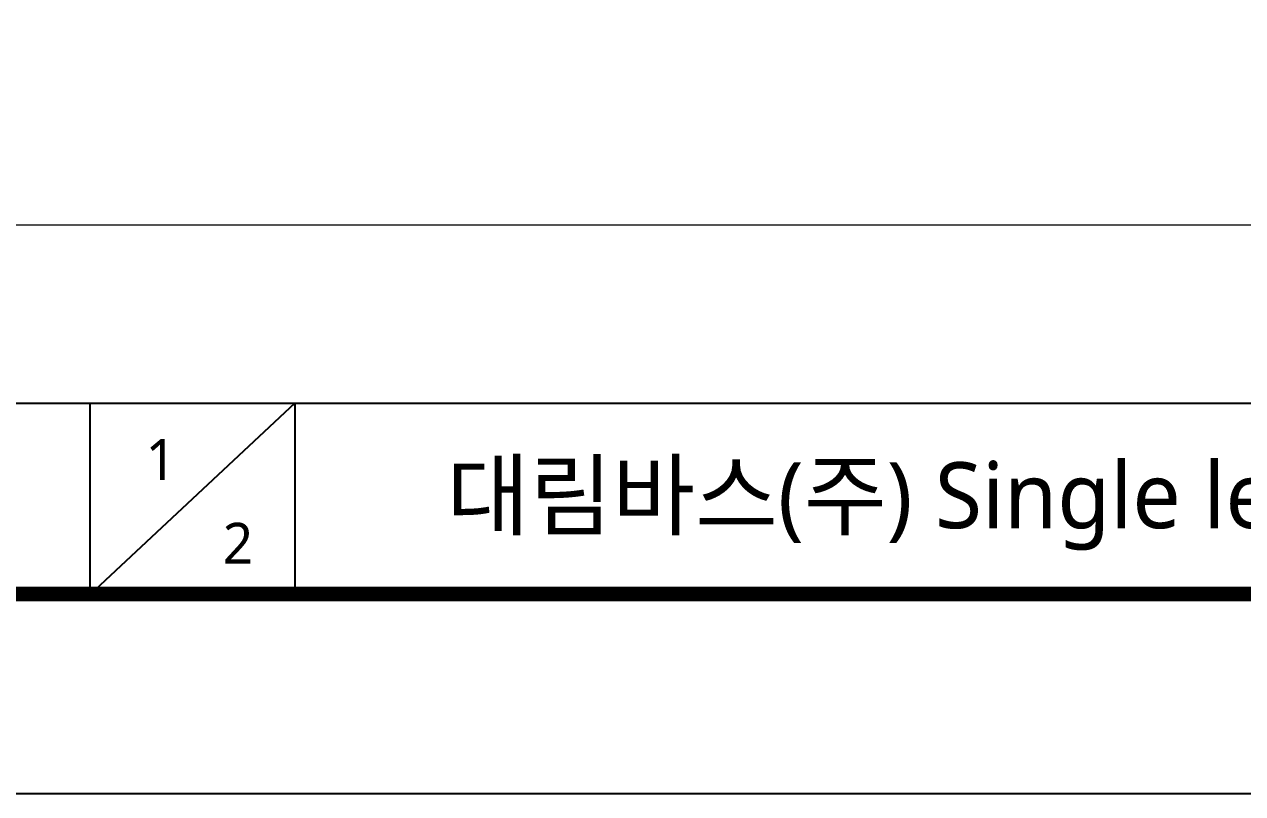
# Model space of a CAD drawing. Extents: x 1777 to 3131, y 3495 to 4487.
# Drawn here: x 1951.7 to 2211.1, y 3494.8 to 3658.6 of the extents above; entities that cross this region are included whole.
import ezdxf

# ---------------------------------------------------------------- set-up
doc = ezdxf.new("R2010")
doc.units = 0
doc.header["$LTSCALE"] = 30
doc.header["$MEASUREMENT"] = 0
doc.layers.get('0').update_dxf_attribs({"linetype": 'CONTINUOUS'})
doc.layers.add('치수선', color=7, linetype='CONTINUOUS', lineweight=20)
doc.styles.add('Daelim Dimension', font='NanumGothic.ttf')

msp = doc.modelspace()

# ---------------------------------------------------------------- linework, layer by layer
at = {"color": 5}
msp.add_line((1798.53, 3577.94), (2888.84, 3577.94), dxfattribs=at)
at = {"color": 5, "ltscale": 40}
for p, q in [((1965.66, 3577.94), (1965.66, 3537.14)), ((1965.66, 3577.94), (1965.66, 3537.14)), ((2009.33, 3577.94), (1965.66, 3537.14)), ((2009.33, 3577.94), (1965.66, 3537.14)), ((2009.33, 3577.94), (2009.33, 3537.14)), ((2009.33, 3577.94), (2009.33, 3537.14))]:
    msp.add_line(p, q, dxfattribs=at)
at = {"ltscale": 0.5}
msp.add_lwpolyline([(1776.76, 3494.81), (3130.84, 3494.81), (3130.84, 4486.97), (1776.76, 4486.97)], close=True, dxfattribs=at)
at = {"color": 5, "linetype": 'ByBlock', "lineweight": 200, "const_width": 3.12}
msp.add_lwpolyline([(1798.53, 3537.29), (3108.93, 3537.29), (3108.93, 4463.93), (1798.53, 4463.93)], close=True, dxfattribs=at)
at = {"layer": '치수선'}
msp.add_line((2755.33, 3615.83), (1898.45, 3615.83), dxfattribs=at)

# ---------------------------------------------------------------- texts
at = {"char_height": 8.74, "width": 12.204, "attachment_point": 1, "style": 'Daelim Dimension'}
for s, insert in [('1', (1977.54, 3570.29)), ('2', (1993.95, 3552.47))]:
    msp.add_mtext(s, dxfattribs=dict(at, insert=insert))
at = {"color": 2, "insert": (2041.63, 3565.36), "char_height": 14.0538, "width": 622.1015, "attachment_point": 1, "style": 'Daelim Dimension'}
msp.add_mtext('대림바스(주) Single lever_샤워욕조수전_DL B6613', dxfattribs=at)

doc.saveas('drawing.dxf')
